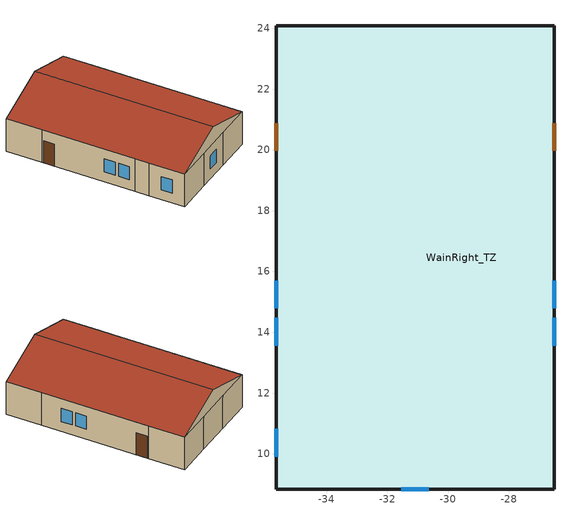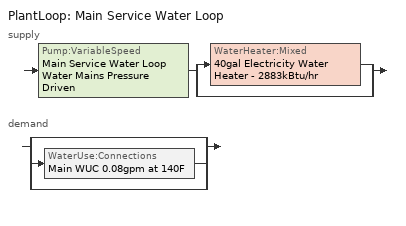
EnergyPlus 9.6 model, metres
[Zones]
WainRight_TZ
 floor outside (WainRight_Baseline_Floor_Construction (R 0.8x Solar 1.0x Therm 1.0x)): -32.61,24.08 -32.61,21.03 -35.66,21.03 -35.66,24.08 z0; -29.57,24.08 -29.57,21.03 -32.61,21.03 -32.61,24.08 z0; -26.52,24.08 -26.52,21.03 -29.57,21.03 -29.57,24.08 z0; -32.61,21.03 -32.61,13.11 -35.66,13.11 -35.66,21.03 z0; -35.66,11.89 -35.66,13.11 -32.61,13.11 -32.61,21.03 -26.52,21.03 -26.52,11.89 z0; -32.61,11.89 -32.61,8.84 -35.66,8.84 -35.66,11.89 z0; -29.57,11.89 -29.57,8.84 -32.61,8.84 -32.61,11.89 z0; -29.57,8.84 -29.57,11.89 -26.52,11.89 -26.52,8.84 z0
 wall outside (WainRight_Baseline_ExtWall_Construction (R 0.8x Solar 1.0x Therm 1.0x)): -35.66,24.08 -35.66,21.03 -35.66,13.11 -35.66,11.89 -35.66,8.84 -32.61,8.84 -29.57,8.84 -26.52,8.84 -26.52,11.89 -26.52,21.03 -26.52,24.08 -29.57,24.08 -32.61,24.08 -35.66,24.08 z0:3; -26.52,24.08,3 -35.66,24.08,3 -31.09,24.08,4.5; -35.66,8.84,3 -26.52,8.84,3 -31.09,8.84,4.5
 window (U 0.36 SHGC 0.67 Window): -35.66,14.48 -35.66,13.56 / -35.66,15.7 -35.66,14.78 / -26.52,13.56 -26.52,14.48 / -26.52,14.78 -26.52,15.7 / -35.66,10.82 -35.66,9.91 / -31.55,8.84 -30.63,8.84 z0.91:2.13
 door (Door_R2.5): -35.66,20.88 -35.66,19.96 / -26.52,19.96 -26.52,20.88 z0:2.03
 roof outside (WainRight_Baseline_Roof_Construction (R 0.8x Solar 1.0x Therm 1.0x)): -31.09,8.84,4.5 -35.66,8.84,3 -35.66,24.08,3 -31.09,24.08,4.5; -31.09,8.84,4.5 -26.52,8.84,3 -26.52,24.08,3 -31.09,24.08,4.5
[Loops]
PlantLoop 'Main Service Water Loop'
 supply: Pump:VariableSpeed 'Main Service Water Loop Water Mains Pressure Driven' > split
  | WaterHeater:Mixed '40gal Electricity Water Heater - 2883kBtu/hr'
  | bypass
 demand: split
  | bypass
  | WaterUse:Connections 'Main WUC 0.08gpm at 140F'
  | bypass
[Building]
Building 1
[SizingPeriod:DesignDay] Barometric pressure=101001; Begin environment reset mode=FullResetAtBeginEnvironment; Day of month=21; Daylight saving time indicator=No; Dry bulb temperature range modifier type=DefaultMultipliers; Rain indicator=No; Snow indicator=No
Name | Ashrae clear sky optical depth for beam irradiance taub | Ashrae clear sky optical depth for diffuse irradiance taud | Daily dry bulb temperature range | Day type | Enthalpy at maximum dry bulb | Humidity condition type | Maximum dry bulb temperature | Month | Solar model indicator | Wind direction | Wind speed | Sky clearness | Wetbulb or dewpoint at maximum dry bulb
Sizing Period Design Day 1; Wainwright AP Ann Clg 1% Condns Enth=>MDB | 0.337 | 2.473 | 7.1 | SummerDesignDay | 33900 | Enthalpy | 14.7 | 7 | ASHRAETau | 100 | 5.3
Sizing Period Design Day 2; Wainwright AP Ann Htg 99% Condns DB |  |  | 0 | WinterDesignDay |  | WetBulb | -37.4 | 3 | ASHRAEClearSky | 140 | 2.5 | 0 | -37.4
Sizing Period Design Day 3; Wainwright AP Ann Hum_n 99% Condns DP=>MCDB |  |  | 0 | WinterDesignDay |  | DewPoint | -33.3 | 3 | ASHRAEClearSky | 140 | 2.5 | 0 | -36.8
[Construction]
Door_R2.5: F08 Metal surface, Typical Insulation
Typical Interior Floor: 100mm Normalweight concrete floor, CP02 CARPET PAD
Typical Interior Wall: G01 13mm gypsum board, G01 13mm gypsum board
U 0.36 SHGC 0.67 Window: U 0.36 SHGC 0.67 SimpleGlass
WainRight_Baseline_ExtWall_Construction (R 0.8x Solar 1.0x Therm 1.0x): Baseline_ExtWall_R21_Metal_0 (R 0.8x Solar 1.0x Therm 1.0x), Baseline_ExtWall_R21_OSB_1 (R 0.8x Solar 1.0x Therm 1.0x), Baseline_ExtWall_R21_EPS_2 (R 0.8x Solar 1.0x Therm 1.0x), Baseline_ExtWall_R21_OSB_3 (R 0.8x Solar 1.0x Therm 1.0x), Baseline_ExtWall_R21_Plywood_4 (R 0.8x Solar 1.0x Therm 1.0x)
WainRight_Baseline_Floor_Construction (R 0.8x Solar 1.0x Therm 1.0x): Baseline_Floor_R42_Plywood_mm_0 (R 0.8x Solar 1.0x Therm 1.0x), Baseline_Floor_R42_OSB_mm_1 (R 0.8x Solar 1.0x Therm 1.0x), Baseline_Floor_R42_EPS_mm_2 (R 0.8x Solar 1.0x Therm 1.0x), Baseline_Floor_R42_OSB_mm_3 (R 0.8x Solar 1.0x Therm 1.0x)
WainRight_Baseline_Roof_Construction (R 0.8x Solar 1.0x Therm 1.0x): Baseline_ExtRoof_R42_0 (R 0.8x Solar 1.0x Therm 1.0x), Baseline_ExtRoof_R42_1 (R 0.8x Solar 1.0x Therm 1.0x)
[Material] Solar absorptance=0.7; Thermal absorptance=0.9
Name | Conductivity | Density | Roughness | Specific heat | Thickness | Visible absorptance
100mm Normalweight concrete floor | 2.31 | 2322 | MediumSmooth | 832 | 0.1016 | 0.7
Baseline_ExtRoof_R42_0 (R 0.8x Solar 1.0x Therm 1.0x) | 0.029 | 29 | MediumSmooth | 1210 | 0.211331 | 0.7
Baseline_ExtRoof_R42_1 (R 0.8x Solar 1.0x Therm 1.0x) | 0.12 | 540 | Smooth | 1210 | 0.0132082 | 0.7
Baseline_ExtWall_R21_EPS_2 (R 0.8x Solar 1.0x Therm 1.0x) | 0.029 | 29 | MediumSmooth | 1210 | 0.0983407 | 0.7
Baseline_ExtWall_R21_Metal_0 (R 0.8x Solar 1.0x Therm 1.0x) | 45.28 | 7824 | Smooth | 500 | 0.000619469 | 0.7
Baseline_ExtWall_R21_OSB_1 (R 0.8x Solar 1.0x Therm 1.0x); Baseline_ExtWall_R21_OSB_3 (R 0.8x Solar 1.0x Therm 1.0x); Baseline_ExtWall_R21_Plywood_4 (R 0.8x Solar 1.0x Therm 1.0x) | 0.12 | 540 | Smooth | 1210 | 0.0122926 | 0.7
Baseline_Floor_R42_EPS_mm_2 (R 0.8x Solar 1.0x Therm 1.0x) | 0.029 | 29 | MediumSmooth | 1210 | 0.205193 | 0.7
Baseline_Floor_R42_OSB_mm_1 (R 0.8x Solar 1.0x Therm 1.0x); Baseline_Floor_R42_OSB_mm_3 (R 0.8x Solar 1.0x Therm 1.0x); Baseline_Floor_R42_Plywood_mm_0 (R 0.8x Solar 1.0x Therm 1.0x) | 0.12 | 540 | Smooth | 1210 | 0.0128246 | 0.7
F08 Metal surface | 45.28 | 7824 | Smooth | 500 | 0.0008 | 0.7
G01 13mm gypsum board | 0.16 | 800 | Smooth | 1090 | 0.0127 | 0.5
[Material:NoMass] Solar absorptance=0.7; Thermal absorptance=0.9
Name | Roughness | Thermal resistance | Visible absorptance
CP02 CARPET PAD | VeryRough | 0.21648 | 0.8
Typical Insulation | Smooth | 0.440917 | 0.7
[WindowMaterial:SimpleGlazingSystem]
U 0.36 SHGC 0.67 SimpleGlass: Solar heat gain coefficient=0.67; U factor=2.04408; Visible transmittance=0.41
[Coil:Heating:Fuel]
Toyo_Stove_Laser72_60000.0Btu_HeatingCoil: Availability schedule=Always On Discrete; Burner efficiency=0.9; Fuel type=FuelOilNo1; Nominal capacity=17584.3; Parasitic electric load=0; Parasitic fuel load=0
[DesignSpecification:OutdoorAir]
Design_MechVent_240.0cfm: Outdoor air flow air changes per hour=0; Outdoor air flow per person=0; Outdoor air flow per zone=0.113267; Outdoor air flow per zone floor area=0; Outdoor air method=Sum
[DesignSpecification:ZoneHVAC:Sizing]
Toyo_Stove_Laser72_60000.0Btu/hr_DesignSpecification: Cooling design capacity method=None; Cooling supply air flow rate=Autosize; Cooling supply air flow rate method=None; Fraction of autosized heating design capacity=0.3; Heating design capacity method=FractionOfAutosizedHeatingCapacity; Heating fraction of heating supply air flow rate=0.3; Heating supply air flow rate method=FractionOfAutosizedHeatingAirflow; No load supply air flow rate=0; No load supply air flow rate method=None
[EnergyManagementSystem:Actuator] Actuated component control type=Schedule Value; Actuated component type=Schedule:Constant
Name | Actuated component unique
elec_storage_charge_schedule_value | ElecStorageHeaterChargeSchedule
elec_storage_discharge_schedule_value | ElecStorageHeaterDischargeSchedule
[EnergyManagementSystem:GlobalVariable]
EnergyManagementSystem:GlobalVariable 1: added_storage_capacity
EnergyManagementSystem:GlobalVariable 2: current_storage_capacity
EnergyManagementSystem:GlobalVariable 3: removed_storage_capacity
[EnergyManagementSystem:InternalVariable]
ElecStorage_Sizing: Internal data index key=storage_discharge_30_kWh; Internal data type=Other Equipment Design Level
[EnergyManagementSystem:OutputVariable] Type of data in variable=Averaged; Units=J; Update frequency=ZoneTimestep
Name | Ems variable
added_storage_capacity_ZoneTimeStep | added_storage_capacity
current_storage_capacity_ZoneTimeStep | current_storage_capacity
removed_storage_capacity_ZoneTimeStep | removed_storage_capacity
[EnergyManagementSystem:Program]
ElecStorageHeater_Program: SET TimeStepPerDay = @ROUND (24.0/ZoneTimeStep) 0; SET ElecStorageSize = 30 * 3.6 * 1000000; SET energy_conversion_rate = (3600*ZoneTimeStep); SET storage_charge_rate = (3000); SET storage_discharge_rate = ElecStorage_Sizing; SET elec_storage_charge_schedule_value = NULL; SET elec_storage_discharge_schedule_value = NULL; IF (CurrentEnvironment == 7) && (WarmupFlag == 0); SET TimeStepOfDay = @ROUND (CurrentTime/ZoneTimeStep) 0; SET TrendCount = ((DayOfYear-1)* TimeStepPerDay) + TimeStepOfDay; SET added_storage_capacity = @TRENDSUM ElecStorageHeaterChargedEnergyTrend TrendCount; SET removed_storage_capacity = @TRENDSUM ElecStorageHeaterDisChargedEnergyTrend TrendCount; SET current_storage_capacity = added_storage_capacity - removed_storage_capacity; IF ElecStorageHeaterModeScheduleSensor == -1.0; IF (current_storage_capacity < ElecStorageSize); SET remain_chargable_cap = ElecStorageSize - current_storage_capacity; SET charge_schedule_value = remain_chargable_cap/(storage_charge_rate*energy_conversion_rate); IF charge_schedule_value > 1.0; SET charge_schedule_value = 1.0; ENDIF; SET elec_storage_charge_schedule_value = charge_schedule_value; ENDIF; ELSEIF ElecStorageHeaterModeScheduleSensor == 1.0; IF (TZ_HeadLoad_Sensor > 0.0) && (current_storage_capacity > 0.0); SET required_storage_discharge =   ( @Abs TZ_HeadLoad_Sensor) / storage_discharge_rate; SET available_storage_discharge =   current_storage_capacity/(storage_discharge_rate*energy_conversion_rate); SET applied_storage_discharge = @MIN required_storage_discharge available_storage_discharge; SET discharge_schedule_value =  @MIN applied_storage_discharge 1.0; SET elec_storage_discharge_schedule_value = discharge_schedule_value; ENDIF; ENDIF; ENDIF
[EnergyManagementSystem:ProgramCallingManager]
ElectricStorage_Discharge_CallProgram: AfterPredictorBeforeHVACManagers; ElecStorageHeater_Program
[EnergyManagementSystem:Sensor]
Name | Output variable or output meter index key | Output variable or output meter
DischargeCapacitySensor | storage_charge_30_kWh | Other Equipment Lost Heat Energy
DischargeCapacitySensor_1 | storage_discharge_30_kWh | Other Equipment Total Heating Energy
ElecStorageHeaterModeScheduleSensor | ElecStorageHeaterModeSchedule | Schedule Value
TZ_HeadLoad_Sensor | WainRight_TZ | Zone Predicted Sensible Load to Heating Setpoint Heat Transfer Rate
[EnergyManagementSystem:TrendVariable] Number of timesteps to be logged=52560
Name | Ems variable
ElecStorageHeaterChargedEnergyTrend | DischargeCapacitySensor
ElecStorageHeaterDisChargedEnergyTrend | DischargeCapacitySensor_1
[Exterior:FuelEquipment]
HeatTape_ExteriorLoad: Design level=493.681; End use subcategory=General; Fuel use type=Electricity; Schedule=HeatTape_ScheduleRuleSet
[Fan:ConstantVolume]
Toyo_Stove_Laser72_60000.0Btu_Fan: Availability schedule=Always On Discrete; Fan total efficiency=0.7; Maximum flow rate=0.76664; Motor efficiency=0.9; Motor in airstream fraction=1; Pressure rise=50
[InternalMass] Zone or zonelist=WainRight_TZ
Name | Construction | Surface area
Merged Face 1 - Surface 12; Merged Face 42 - Surface 11 | Typical Interior Floor | 9.2903
Merged Face 7 - Surface 10; Merged Face 13 - Surface 9; Merged Face 49 - Surface 8; Merged Face 56 - Surface 1 | Typical Interior Floor | 9.290304
Merged Face 10 - Face 2; Merged Face 15 - Face 35; Merged Face 16 - Face 8; Merged Face 21 - Face 32; Merged Face 26 - Face 3; Merged Face 29 - Face 54; Merged Face 30 - Face 47; Merged Face 34 - Face 9; Merged Face 40 - Face 58; Merged Face 43 - Face 53; Merged Face 50 - Face 57 | Typical Interior Wall | 9.14166
Merged Face 19 - Surface 13 | Typical Interior Floor | 24.1548
Merged Face 20 - Face 33 | Typical Interior Wall | 23.7683
Merged Face 28 - Surface 14 | Typical Interior Floor | 59.4579
[OtherEquipment] Design level=3000; Design level calculation method=EquipmentLevel; Zone or zonelist or space or spacelist=WainRight_TZ
Name | End use subcategory | Fraction lost | Fuel type | Schedule
storage_charge_30_kWh | ElecStorageHeaterCharge | 1 | Electricity | ElecStorageHeaterChargeSchedule
storage_discharge_30_kWh | ElecStorageHeaterDischarge |  | None | ElecStorageHeaterDischargeSchedule
[PlantEquipmentList]
Main Service Water Loop Heating Equipment List: 40gal Electricity Water Heater - 2883kBtu/hr, WaterHeater:Mixed
[PlantEquipmentOperation:HeatingLoad]
Main Service Water Loop Heating Operation Scheme: Load range 1 lower limit=0; Load range 1 upper limit=1000000000; Range 1 equipment list=Main Service Water Loop Heating Equipment List
[PlantEquipmentOperationSchemes]
Main Service Water Loop Operation Schemes: Control scheme 1=Main Service Water Loop Heating Operation Scheme; Control scheme 1 schedule=Always On Discrete
[PlantLoop]
Main Service Water Loop: Fluid type=Water; Load distribution scheme=Optimal; Maximum loop flow rate=Autosize; Maximum loop temperature=60; Minimum loop flow rate=0; Minimum loop temperature=10; Plant equipment operation scheme=Main Service Water Loop Operation Schemes; Plant loop demand calculation scheme=SingleSetpoint; Plant loop volume=Autocalculate
[Pump:VariableSpeed]
Main Service Water Loop Water Mains Pressure Driven: Design electric power per unit flow rate=348701.1; Design maximum flow rate=Autosize; Design minimum flow rate=0; Design minimum flow rate fraction=0; Design power consumption=Autosize; Design power sizing method=PowerPerFlowPerPressure; Design pump head=0.001; Design shaft power per unit flow rate per unit head=1.28205; End use subcategory=General; Fraction of motor inefficiencies to fluid stream=0; Motor efficiency=1; Pump control type=Continuous; Skin loss radiative fraction=0.5; Coefficient 1 of the part load performance curve=0; Coefficient 2 of the part load performance curve=1; Coefficient 3 of the part load performance curve=0; Coefficient 4 of the part load performance curve=0
[SetpointManager:Scheduled]
Service hot water setpoint manager: Control variable=Temperature; Schedule=Service Water Loop Temp - 140F
[Sizing:Plant]
Main Service Water Loop: Coincident sizing factor mode=None; Design loop exit temperature=60; Loop design temperature difference=5; Loop type=Heating; Sizing option=NonCoincident; Zone timesteps in averaging window=1
[Sizing:Zone]
WainRight_TZ: Account for dedicated outdoor air system=No; Cooling design air flow method=DesignDay; Cooling design air flow rate=0; Cooling minimum air flow=0; Cooling minimum air flow fraction=0; Cooling minimum air flow per zone floor area=0.000762; Design specification outdoor air object=Design_MechVent_240.0cfm; Heating design air flow method=DesignDay; Heating design air flow rate=0; Heating maximum air flow=0.141576; Heating maximum air flow fraction=0.3; Heating maximum air flow per zone floor area=0.002032; Zone cooling design supply air humidity ratio=0.0085; Zone cooling design supply air temperature=14; Zone cooling design supply air temperature difference=11.11; Zone cooling design supply air temperature input method=SupplyAirTemperature; Zone heating design supply air humidity ratio=0.008; Zone heating design supply air temperature=40; Zone heating design supply air temperature difference=11.11; Zone heating design supply air temperature input method=SupplyAirTemperature
[ThermostatSetpoint:DualSetpoint]
Baseline_WainRight_ThermoStat_Schedule: Cooling setpoint temperature schedule=Schedule Ruleset 5; Heating setpoint temperature schedule=Schedule Ruleset 4
[WaterHeater:Mixed]
40gal Electricity Water Heater - 2883kBtu/hr: Ambient temperature indicator=Zone; Ambient temperature zone=WainRight_TZ; Deadband temperature difference=2; End use subcategory=General; Heater control type=Cycle; Heater fuel type=Electricity; Heater ignition delay=0; Heater ignition minimum flow rate=0; Heater maximum capacity=844924; Heater thermal efficiency=1; Indirect water heating recovery time=1.5; Maximum temperature limit=60; Off cycle loss coefficient to ambient temperature=1.053; Off cycle loss fraction to zone=1; Off cycle parasitic fuel consumption rate=19.9992; Off cycle parasitic fuel type=Electricity; Off cycle parasitic heat fraction to tank=0.8; On cycle loss coefficient to ambient temperature=1.053; On cycle loss fraction to zone=1; On cycle parasitic fuel consumption rate=19.9992; On cycle parasitic fuel type=Electricity; On cycle parasitic heat fraction to tank=0; Setpoint temperature schedule=Service Water Loop Temp - 140F; Source side design flow rate=Autosize; Source side effectiveness=1; Source side flow control mode=IndirectHeatPrimarySetpoint; Tank volume=0.151416; Use side design flow rate=Autosize; Use side effectiveness=1
[WaterHeater:Sizing]
WaterHeater:Sizing 1: Design mode=PeakDraw; Nominal tank volume for autosizing plant connections=1; Time for tank recovery=0; Time storage can meet peak draw=0.538503; Waterheater=40gal Electricity Water Heater - 2883kBtu/hr
[WaterUse:Connections]
Main WUC 0.08gpm at 140F: Water use equipment name 1=Main Service Water Use 0.08gpm at 140F; Drain water heat exchanger destination=Plant; Drain water heat exchanger type=None
[WaterUse:Equipment]
Main Service Water Use 0.08gpm at 140F: End use subcategory=General; Flow rate fraction schedule=OfficeSmall BLDG_SWH_SCH; Latent fraction schedule=Fraction Latent - 0.05; Peak flow rate=4.73176e-06; Sensible fraction schedule=Fraction Sensible - 0.2; Target temperature schedule=Mixed Water At Faucet Temp - 140F
[Zone]
WainRight_TZ: Floor area=139.355; Multiplier=1; Part of total floor area=Yes
[ZoneControl:Thermostat]
WainRight_TZ Thermostat: Zone or zonelist=WainRight_TZ; Control 1=Baseline_WainRight_ThermoStat_Schedule; Control type schedule=WainRight_TZ Thermostat Schedule; Temperature difference between cutout and setpoint=0
[Zone equipment]
WainRight_TZ: Toyo_Stove_Laser72_60000.0Btu/hr
[ZoneHVAC:UnitHeater]
Toyo_Stove_Laser72_60000.0Btu/hr: Availability schedule=Always On Discrete; Design specification zonehvac sizing object=Toyo_Stove_Laser72_60000.0Btu/hr_DesignSpecification; Heating coil=Toyo_Stove_Laser72_60000.0Btu_HeatingCoil; Heating convergence tolerance=0.001; Maximum hot water or steam flow rate=Autosize; Maximum supply air flow rate=0.76664; Minimum hot water or steam flow rate=0; Supply air fan=Toyo_Stove_Laser72_60000.0Btu_Fan; Supply air fan operation during no heating=No
[ZoneVentilation:DesignFlowRate] Zone or zonelist=WainRight_TZ; Delta temperature=1; Flow rate per person=0; Flow rate per zone floor area=0; Maximum indoor temperature=100; Maximum outdoor temperature=100; Maximum wind speed=40; Minimum outdoor temperature=-100; Velocity squared term coefficient=0
Name | Air changes per hour | Constant term coefficient | Design flow rate | Design flow rate calculation method | Fan pressure rise | Fan total efficiency | Minimum indoor temperature | Schedule | Temperature term coefficient | Velocity term coefficient | Ventilation type
Zone_MechVent_240.0cfm | 0 | 1 | 0.113267 | Flow/Zone | 100 | 0.6 | 18 | Schedule Ruleset 3 | 0 | 0 | Balanced
Zone_NaturalVent_1000.0cfm | 3 | 0.606 | 0 | AirChanges/Hour | 0 | 1 | 21 | summer_ventilation_schedule | 0.03636 | 0.1177 | Natural
[Schedule:Compact]
WainRight_TZ Thermostat Schedule: Through: 12/31, For: AllDays, Until: 24:00, 4
[Schedule:Constant]
Name | Hourly value
Always On Discrete | 1
ElecStorageHeaterChargeSchedule; ElecStorageHeaterDischargeSchedule | 0
[Schedule:Day:Interval]
Fraction Latent - 0.05 Default: 24:00, 0.05, No
Fraction Sensible - 0.2 Default: 24:00, 0.2, No
HeatTape_ScheduleDay_TurnOff 1; OfficeSmall BLDG_SWH_SCH Default; Schedule Day 11; Schedule Day 22; Schedule Day 25; summer_ventilation_schedule_DaySchedule: 24:00, 0, No
Mixed Water At Faucet Temp - 140F Default; Service Water Loop Temp - 140F Default: 24:00, 60, No
OfficeSmall BLDG_SWH_SCH Summer Design Day; OfficeSmall BLDG_SWH_SCH Winter Design Day; OfficeSmall BLDG_SWH_SCH WntrDsn|SmrDsn|Wkdy Day: 07:00, 0, 08:00, 0.27, 09:00, 0.55, 11:00, 0.64, 12:00, 0.82, 13:00, 1, 14:00, 0.91, 16:00, 0.55, 17:00, 0.73, 19:00, 0.37, 20:00, 0.18, 21:00, 0.27, 22:00, 0.09, 24:00, 0, No
Schedule Day 6: 10:00, 0, 18:00, 0.256, 24:00, 0, No
Schedule Day 7: 06:00, 0, 21:00, 1, 24:00, 0, No
Schedule Day 9; summer_ventilation_schedule_DaySchedule 1: 10:00, 0, 18:00, 1, 24:00, 0, No
Schedule Day 20: 24:00, 1, No
Schedule Day 23: 24:00, 21.1111, No
Schedule Day 24: 24:00, 23.8889, No
Schedule Day 27: 04:00, -1, 09:00, 0, 16:00, 1, 18:00, 0, 24:00, -1, No
[Schedule:Week:Daily]
ElecStorageHeaterModeSchedule Week Rule - Jan1-Dec31: Schedule Day 27, Schedule Day 27, Schedule Day 27, Schedule Day 27, Schedule Day 27, Schedule Day 27, Schedule Day 27, Schedule Day 25, Schedule Day 25, Schedule Day 25, Schedule Day 25, Schedule Day 25
Fraction Latent - 0.05 Week Rule - Jan1-Dec31: Fraction Latent - 0.05 Default, Fraction Latent - 0.05 Default, Fraction Latent - 0.05 Default, Fraction Latent - 0.05 Default, Fraction Latent - 0.05 Default, Fraction Latent - 0.05 Default, Fraction Latent - 0.05 Default, Fraction Latent - 0.05 Default, Fraction Latent - 0.05 Default, Fraction Latent - 0.05 Default, Fraction Latent - 0.05 Default, Fraction Latent - 0.05 Default
Fraction Sensible - 0.2 Week Rule - Jan1-Dec31: Fraction Sensible - 0.2 Default, Fraction Sensible - 0.2 Default, Fraction Sensible - 0.2 Default, Fraction Sensible - 0.2 Default, Fraction Sensible - 0.2 Default, Fraction Sensible - 0.2 Default, Fraction Sensible - 0.2 Default, Fraction Sensible - 0.2 Default, Fraction Sensible - 0.2 Default, Fraction Sensible - 0.2 Default, Fraction Sensible - 0.2 Default, Fraction Sensible - 0.2 Default
HeatTape_ScheduleRuleSet Week Rule - Apr9-Apr15: Schedule Day 20, Schedule Day 20, Schedule Day 20, Schedule Day 20, Schedule Day 20, Schedule Day 20, HeatTape_ScheduleDay_TurnOff 1, Schedule Day 20, Schedule Day 20, Schedule Day 20, Schedule Day 20, Schedule Day 20
HeatTape_ScheduleRuleSet Week Rule - Apr16-Sep9: HeatTape_ScheduleDay_TurnOff 1, HeatTape_ScheduleDay_TurnOff 1, HeatTape_ScheduleDay_TurnOff 1, HeatTape_ScheduleDay_TurnOff 1, HeatTape_ScheduleDay_TurnOff 1, HeatTape_ScheduleDay_TurnOff 1, HeatTape_ScheduleDay_TurnOff 1, Schedule Day 20, Schedule Day 20, Schedule Day 20, Schedule Day 20, Schedule Day 20
HeatTape_ScheduleRuleSet Week Rule - Jan1-Apr8; HeatTape_ScheduleRuleSet Week Rule - Sep17-Dec31: Schedule Day 20, Schedule Day 20, Schedule Day 20, Schedule Day 20, Schedule Day 20, Schedule Day 20, Schedule Day 20, Schedule Day 20, Schedule Day 20, Schedule Day 20, Schedule Day 20, Schedule Day 20
HeatTape_ScheduleRuleSet Week Rule - Sep10-Sep16: HeatTape_ScheduleDay_TurnOff 1, HeatTape_ScheduleDay_TurnOff 1, HeatTape_ScheduleDay_TurnOff 1, HeatTape_ScheduleDay_TurnOff 1, HeatTape_ScheduleDay_TurnOff 1, HeatTape_ScheduleDay_TurnOff 1, Schedule Day 20, Schedule Day 20, Schedule Day 20, Schedule Day 20, Schedule Day 20, Schedule Day 20
Mixed Water At Faucet Temp - 140F Week Rule - Jan1-Dec31: Mixed Water At Faucet Temp - 140F Default, Mixed Water At Faucet Temp - 140F Default, Mixed Water At Faucet Temp - 140F Default, Mixed Water At Faucet Temp - 140F Default, Mixed Water At Faucet Temp - 140F Default, Mixed Water At Faucet Temp - 140F Default, Mixed Water At Faucet Temp - 140F Default, Mixed Water At Faucet Temp - 140F Default, Mixed Water At Faucet Temp - 140F Default, Mixed Water At Faucet Temp - 140F Default, Mixed Water At Faucet Temp - 140F Default, Mixed Water At Faucet Temp - 140F Default
OfficeSmall BLDG_SWH_SCH Week Rule - Jan1-Dec31: OfficeSmall BLDG_SWH_SCH Default, OfficeSmall BLDG_SWH_SCH WntrDsn|SmrDsn|Wkdy Day, OfficeSmall BLDG_SWH_SCH WntrDsn|SmrDsn|Wkdy Day, OfficeSmall BLDG_SWH_SCH WntrDsn|SmrDsn|Wkdy Day, OfficeSmall BLDG_SWH_SCH WntrDsn|SmrDsn|Wkdy Day, OfficeSmall BLDG_SWH_SCH WntrDsn|SmrDsn|Wkdy Day, Schedule Day 6, OfficeSmall BLDG_SWH_SCH Default, OfficeSmall BLDG_SWH_SCH Summer Design Day, OfficeSmall BLDG_SWH_SCH Winter Design Day, OfficeSmall BLDG_SWH_SCH Default, OfficeSmall BLDG_SWH_SCH Default
Schedule Ruleset 3 Week Rule - Jan1-Dec31: Schedule Day 11, Schedule Day 7, Schedule Day 7, Schedule Day 7, Schedule Day 7, Schedule Day 7, Schedule Day 9, Schedule Day 7, Schedule Day 7, Schedule Day 7, Schedule Day 7, Schedule Day 7
Schedule Ruleset 4 Week Rule - Jan1-Dec31: Schedule Day 23, Schedule Day 23, Schedule Day 23, Schedule Day 23, Schedule Day 23, Schedule Day 23, Schedule Day 23, Schedule Day 23, Schedule Day 23, Schedule Day 23, Schedule Day 23, Schedule Day 23
Schedule Ruleset 5 Week Rule - Jan1-Dec31: Schedule Day 24, Schedule Day 24, Schedule Day 24, Schedule Day 24, Schedule Day 24, Schedule Day 24, Schedule Day 24, Schedule Day 24, Schedule Day 24, Schedule Day 24, Schedule Day 24, Schedule Day 24
Service Water Loop Temp - 140F Week Rule - Jan1-Dec31: Service Water Loop Temp - 140F Default, Service Water Loop Temp - 140F Default, Service Water Loop Temp - 140F Default, Service Water Loop Temp - 140F Default, Service Water Loop Temp - 140F Default, Service Water Loop Temp - 140F Default, Service Water Loop Temp - 140F Default, Service Water Loop Temp - 140F Default, Service Water Loop Temp - 140F Default, Service Water Loop Temp - 140F Default, Service Water Loop Temp - 140F Default, Service Water Loop Temp - 140F Default
summer_ventilation_schedule Week Rule - Aug27-Sep2: summer_ventilation_schedule_DaySchedule, Schedule Day 22, Schedule Day 22, Schedule Day 22, Schedule Day 22, Schedule Day 22, Schedule Day 22, Schedule Day 22, Schedule Day 22, Schedule Day 22, Schedule Day 22, Schedule Day 22
summer_ventilation_schedule Week Rule - Jan1-May27; summer_ventilation_schedule Week Rule - Sep3-Dec31: Schedule Day 22, Schedule Day 22, Schedule Day 22, Schedule Day 22, Schedule Day 22, Schedule Day 22, Schedule Day 22, Schedule Day 22, Schedule Day 22, Schedule Day 22, Schedule Day 22, Schedule Day 22
summer_ventilation_schedule Week Rule - Jun4-Aug26: summer_ventilation_schedule_DaySchedule, Schedule Day 22, Schedule Day 22, Schedule Day 22, Schedule Day 22, Schedule Day 22, summer_ventilation_schedule_DaySchedule 1, Schedule Day 22, Schedule Day 22, Schedule Day 22, Schedule Day 22, Schedule Day 22
summer_ventilation_schedule Week Rule - May28-Jun3: Schedule Day 22, Schedule Day 22, Schedule Day 22, Schedule Day 22, Schedule Day 22, Schedule Day 22, summer_ventilation_schedule_DaySchedule 1, Schedule Day 22, Schedule Day 22, Schedule Day 22, Schedule Day 22, Schedule Day 22
[Schedule:Year]
ElecStorageHeaterModeSchedule: ElecStorageHeaterModeSchedule Week Rule - Jan1-Dec31, 1, 1, 12, 31
Fraction Latent - 0.05: Fraction Latent - 0.05 Week Rule - Jan1-Dec31, 1, 1, 12, 31
Fraction Sensible - 0.2: Fraction Sensible - 0.2 Week Rule - Jan1-Dec31, 1, 1, 12, 31
HeatTape_ScheduleRuleSet: HeatTape_ScheduleRuleSet Week Rule - Jan1-Apr8, 1, 1, 4, 8, HeatTape_ScheduleRuleSet Week Rule - Apr9-Apr15, 4, 9, 4, 15, HeatTape_ScheduleRuleSet Week Rule - Apr16-Sep9, 4, 16, 9, 9, HeatTape_ScheduleRuleSet Week Rule - Sep10-Sep16, 9, 10, 9, 16, HeatTape_ScheduleRuleSet Week Rule - Sep17-Dec31, 9, 17, 12, 31
Mixed Water At Faucet Temp - 140F: Mixed Water At Faucet Temp - 140F Week Rule - Jan1-Dec31, 1, 1, 12, 31
OfficeSmall BLDG_SWH_SCH: OfficeSmall BLDG_SWH_SCH Week Rule - Jan1-Dec31, 1, 1, 12, 31
Schedule Ruleset 3: Schedule Ruleset 3 Week Rule - Jan1-Dec31, 1, 1, 12, 31
Schedule Ruleset 4: Schedule Ruleset 4 Week Rule - Jan1-Dec31, 1, 1, 12, 31
Schedule Ruleset 5: Schedule Ruleset 5 Week Rule - Jan1-Dec31, 1, 1, 12, 31
Service Water Loop Temp - 140F: Service Water Loop Temp - 140F Week Rule - Jan1-Dec31, 1, 1, 12, 31
summer_ventilation_schedule: summer_ventilation_schedule Week Rule - Jan1-May27, 1, 1, 5, 27, summer_ventilation_schedule Week Rule - May28-Jun3, 5, 28, 6, 3, summer_ventilation_schedule Week Rule - Jun4-Aug26, 6, 4, 8, 26, summer_ventilation_schedule Week Rule - Aug27-Sep2, 8, 27, 9, 2, summer_ventilation_schedule Week Rule - Sep3-Dec31, 9, 3, 12, 31
